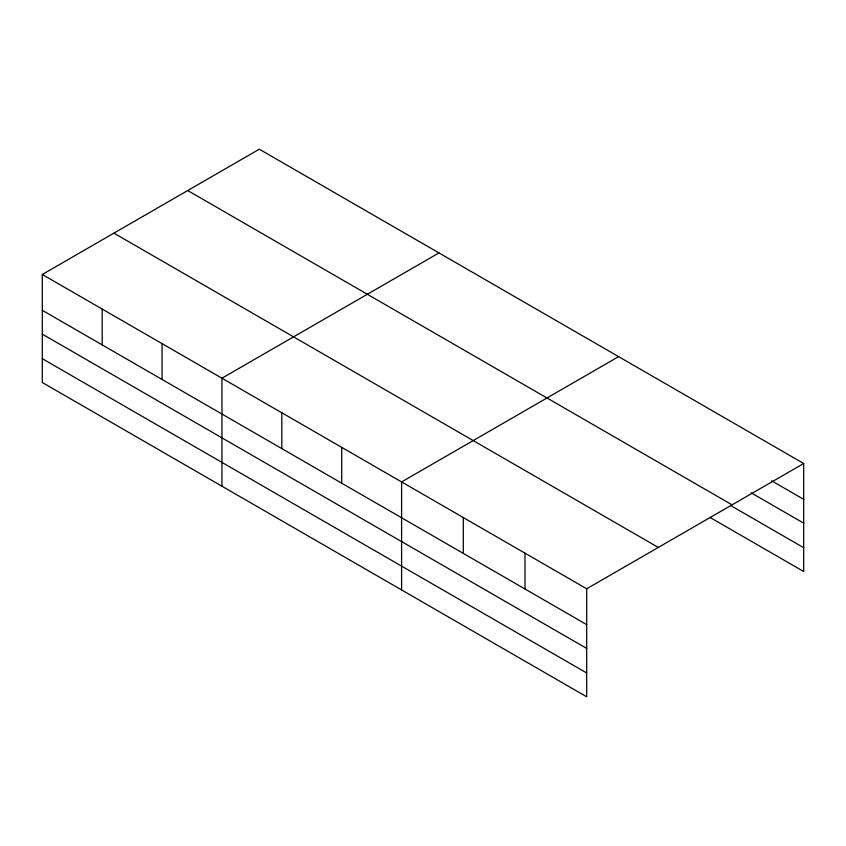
<?xml version="1.0" encoding="UTF-8"?>
<svg xmlns="http://www.w3.org/2000/svg" width="846" height="846" viewBox="0 0 846 846"><rect width="100%" height="100%" fill="white"/><g stroke="black" fill="none" stroke-linecap="round" stroke-linejoin="round"><path stroke-width="1.27" d="M42.3 274.485L586.69 588.784L586.69 696.797L42.3 382.498L42.3 274.485L259.31 149.203L803.7 463.502L803.7 571.515L710.006 517.424M438.958 252.922L221.948 378.204L221.948 486.217M618.606 356.642L401.596 481.924L401.596 589.937M586.69 588.784L803.7 463.502M771.711 480.866L803.7 499.341M751.142 492.816L803.7 523.156M187.696 190.54L732.086 504.851M730.574 505.474L803.7 547.7M113.914 233.136L658.304 547.447M42.3 310.323L586.69 624.623M42.3 334.138L586.69 648.438M42.3 358.683L586.69 672.982M524.996 553.168L524.996 589.006M463.301 517.551L463.301 553.379M341.721 447.354L341.721 483.182M281.834 412.774L281.834 448.613M162.062 343.635L162.062 379.463M102.186 309.054L102.186 344.893"/></g></svg>
